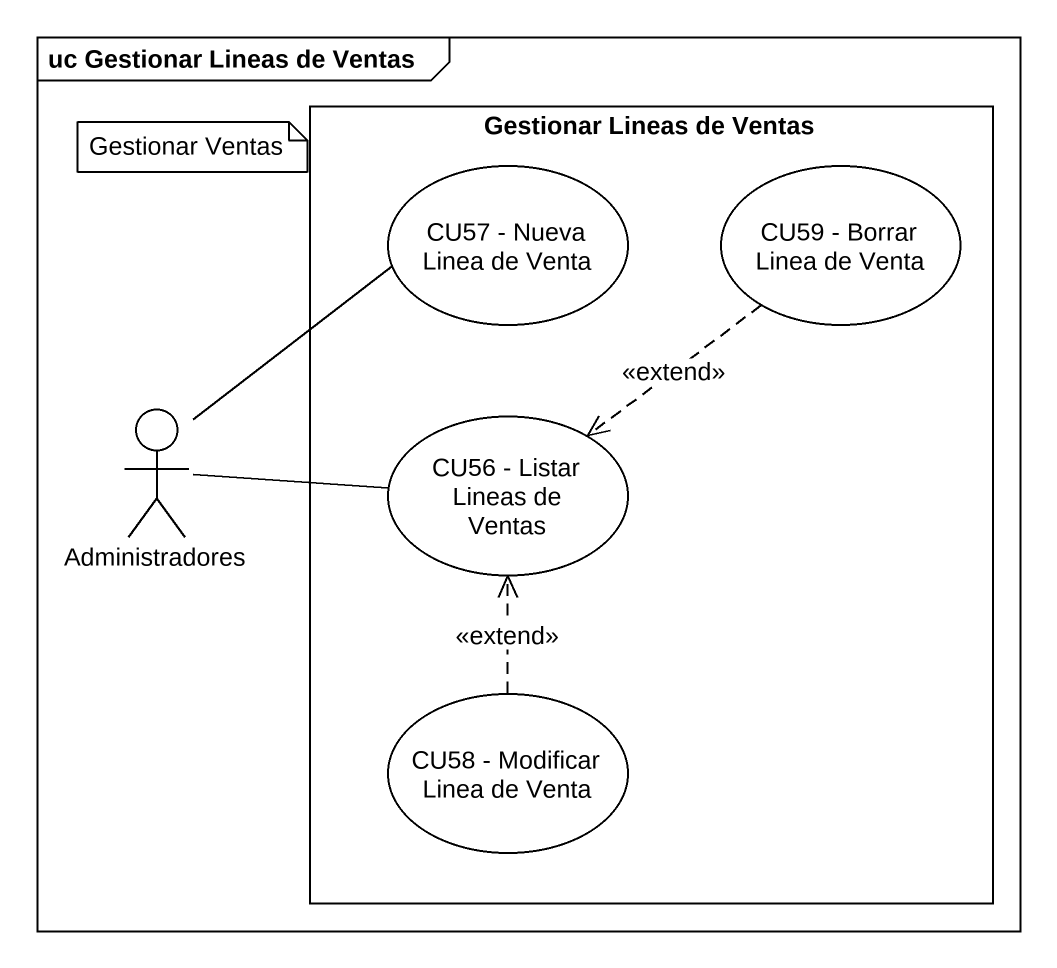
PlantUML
@startuml
mainframe uc Gestionar Lineas de Ventas
rectangle "Gestionar Lineas de Ventas" as Gestionar_Lineas_de_Ventas {
  usecase "CU57 - Nueva Linea de Venta" as CU57_Nueva_Linea_de_Venta
  usecase "CU59 - Borrar Linea de Venta" as CU59_Borrar_Linea_de_Venta
  usecase "CU56 - Listar Lineas de Ventas" as CU56_Listar_Lineas_de_Ventas
  usecase "CU58 - Modificar Linea de Venta" as CU58_Modificar_Linea_de
}
actor Administradores
CU59_Borrar_Linea_de_Venta ..> CU56_Listar_Lineas_de_Ventas : <<extend>>
Administradores -up- CU57_Nueva_Linea_de_Venta
Administradores -right- CU56_Listar_Lineas_de_Ventas
CU58_Modificar_Linea_de .up.> CU56_Listar_Lineas_de_Ventas : <<extend>>
note as N1
  Gestionar Ventas
end note
@enduml
